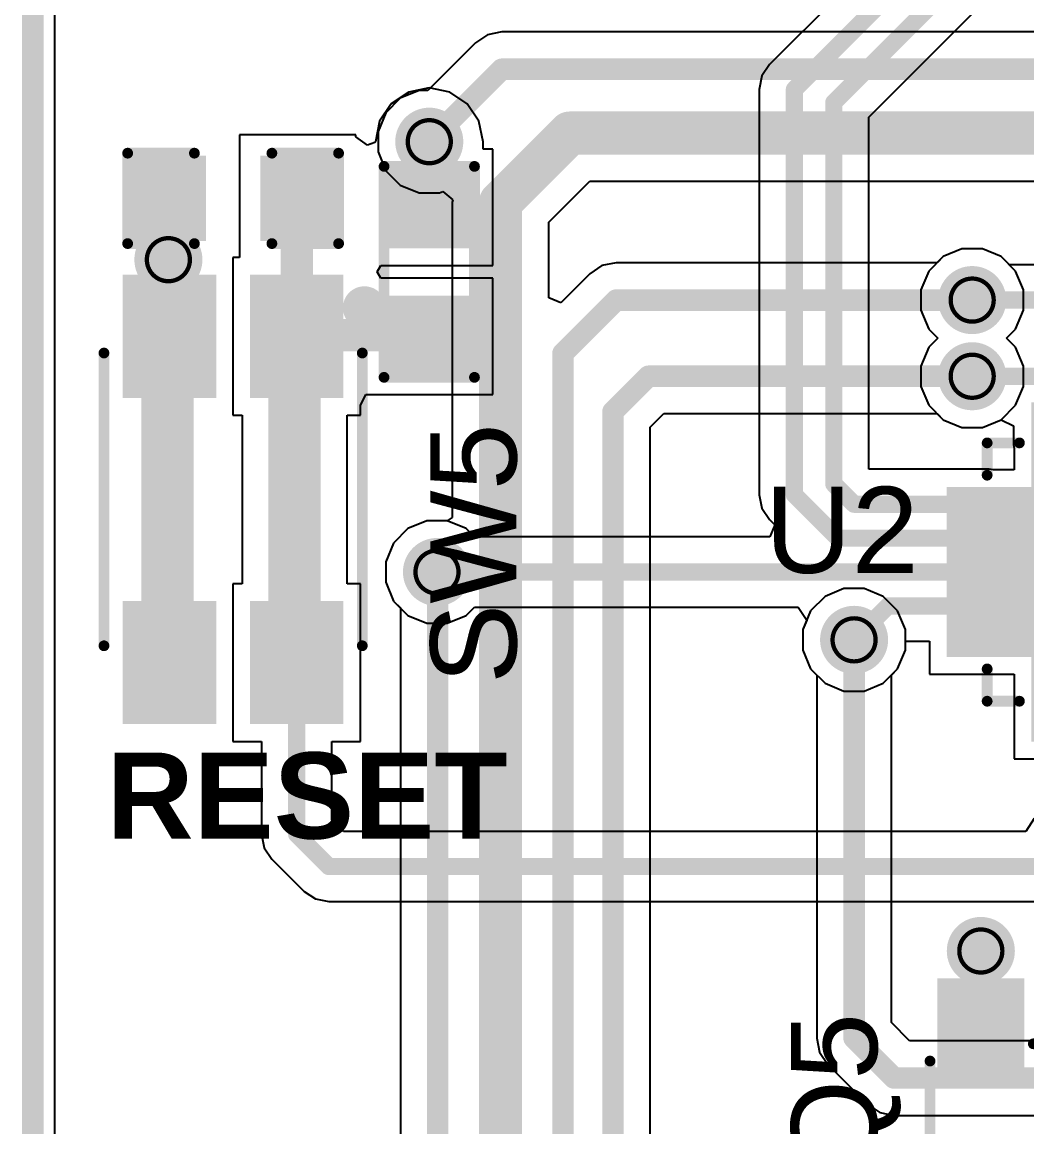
# Model space of a CAD drawing. Header units: inches. Extents: x -46 to 312, y 0 to 111.
# Drawn here: x -44.13 to -32.27, y 30.56 to 43.6 of the extents above; entities that cross this region are included whole.
import ezdxf

# ---------------------------------------------------------------- set-up
doc = ezdxf.new("R2010")
doc.units = ezdxf.units.IN
for name, color, linetype in [('Board Outline', 216, 'Continuous'), ('Bottom Layer', 5, 'Continuous'), ('Bottom Solder', 6, 'Continuous'), ('Drill Drawing', 1, 'Continuous'), ('Top Layer', 1, 'Continuous'), ('Top Overlay', 2, 'Continuous'), ('Top Paste', 8, 'Continuous'), ('Top Solder', 216, 'Continuous'), ('Via Holes', 16, 'Continuous')]:
    doc.layers.add(name, color=color, linetype=linetype)
doc.styles.add('Arial', font='', dxfattribs={"height": 0.2})
doc.styles.add('Arial_Bold', font='', dxfattribs={"height": 0.2})
doc.styles.get('Arial').set_extended_font_data('Arial')
doc.styles.get('Arial_Bold').set_extended_font_data('Arial', bold=True)

# ---------------------------------------------------------------- blocks, each defined once
blk = doc.blocks.new('SOT_23_34')
at = {"layer": 'Top Layer'}
for points in [[(-0.41000045, 1.46000089), (0.41000045, 1.46000089), (0.41000045, 0.54000019), (-0.41000045, 0.54000019)], [(-1.36000109, -0.54000019), (-0.54000019, -0.54000019), (-0.54000019, -1.46000089), (-1.36000109, -1.46000089)], [(0.54000019, -0.54000019), (1.36000109, -0.54000019), (1.36000109, -1.46000089), (0.54000019, -1.46000089)]]:
    blk.add_hatch(color=1, dxfattribs=at).paths.add_polyline_path(points)
at = {"layer": 'Top Paste'}
for points in [[(-0.41000045, 1.46000089), (0.41000045, 1.46000089), (0.41000045, 0.54000019), (-0.41000045, 0.54000019)], [(-1.36000109, -0.54000019), (-0.54000019, -0.54000019), (-0.54000019, -1.46000089), (-1.36000109, -1.46000089)], [(0.54000019, -0.54000019), (1.36000109, -0.54000019), (1.36000109, -1.46000089), (0.54000019, -1.46000089)]]:
    blk.add_hatch(color=8, dxfattribs=at).paths.add_polyline_path(points)
at = {"layer": 'Top Solder'}
for points in [[(-0.51160045, 1.56160089), (0.51160045, 1.56160089), (0.51160045, 0.43840019), (-0.51160045, 0.43840019)], [(-1.46160109, -0.43840019), (-0.43840019, -0.43840019), (-0.43840019, -1.56160089), (-1.46160109, -1.56160089)], [(0.43840019, -0.43840019), (1.46160109, -0.43840019), (1.46160109, -1.56160089), (0.43840019, -1.56160089)]]:
    blk.add_hatch(color=216, dxfattribs=at).paths.add_polyline_path(points)
at = {"layer": 'Top Overlay', "const_width": 0.127}
for points in [[(-1.5494, 0.8128), (-1.5494, -0.5841999999999999)], [(-0.5588, 0.8128), (-1.5494, 0.8128)], [(1.5494, 0.8128), (0.5588, 0.8128)], [(1.5494, 0.8128), (1.5494, -0.5841999999999999)], [(0.3302, -0.7874), (-0.3302, -0.7874)], [(-1.5494, -1.1684), (-1.6764, -1.0414)], [(-1.6764, -1.0414), (-1.6764, -1.2954)], [(-1.5494, -1.1684), (-1.6764, -1.2954)]]:
    blk.add_lwpolyline(points, dxfattribs=at)
at = {"layer": 'Top Overlay', "const_width": 0.0635}
for points in [[(-1.58115, 0.8128, 1), (-1.51765, 0.8128, 1)], [(-1.58115, 0.8128, 1), (-1.51765, 0.8128, 1)], [(-0.5905499999999999, 0.8128, 1), (-0.52705, 0.8128, 1)], [(0.52705, 0.8128, 1), (0.5905499999999999, 0.8128, 1)], [(1.51765, 0.8128, 1), (1.58115, 0.8128, 1)], [(1.51765, 0.8128, 1), (1.58115, 0.8128, 1)], [(-1.58115, -0.5841999999999999, 1), (-1.51765, -0.5841999999999999, 1)], [(1.51765, -0.5841999999999999, 1), (1.58115, -0.5841999999999999, 1)], [(-0.36195, -0.7874, 1), (-0.29845, -0.7874, 1)], [(0.29845, -0.7874, 1), (0.36195, -0.7874, 1)], [(-1.70815, -1.0414, 1), (-1.64465, -1.0414, 1)], [(-1.70815, -1.0414, 1), (-1.64465, -1.0414, 1)], [(-1.58115, -1.1684, 1), (-1.51765, -1.1684, 1)], [(-1.58115, -1.1684, 1), (-1.51765, -1.1684, 1)], [(-1.70815, -1.2954, 1), (-1.64465, -1.2954, 1)], [(-1.70815, -1.2954, 1), (-1.64465, -1.2954, 1)]]:
    blk.add_lwpolyline(points, format="xyb", close=True, dxfattribs=at)
blk = doc.blocks.new('RES_0603_74')
at = {"layer": 'Top Layer'}
for points in [[(-0.3809999999999999, 0.4445), (-0.3809999999999999, -0.4445), (-1.143, -0.4445), (-1.143, 0.4445)], [(1.143, 0.4445), (1.143, -0.4445), (0.3809999999999999, -0.4445), (0.3809999999999999, 0.4445)]]:
    blk.add_hatch(color=1, dxfattribs=at).paths.add_polyline_path(points)
at = {"layer": 'Top Paste'}
for points in [[(-0.3809999999999999, 0.4445), (-0.3809999999999999, -0.4445), (-1.143, -0.4445), (-1.143, 0.4445)], [(1.143, 0.4445), (1.143, -0.4445), (0.3809999999999999, -0.4445), (0.3809999999999999, 0.4445)]]:
    blk.add_hatch(color=8, dxfattribs=at).paths.add_polyline_path(points)
at = {"layer": 'Top Solder'}
for points in [[(-0.2794, 0.5460999999999999), (-0.2794, -0.5460999999999999), (-1.2446, -0.5460999999999999), (-1.2446, 0.5460999999999999)], [(1.2446, 0.5460999999999999), (1.2446, -0.5460999999999999), (0.2794, -0.5460999999999999), (0.2794, 0.5460999999999999)]]:
    blk.add_hatch(color=216, dxfattribs=at).paths.add_polyline_path(points)
at = {"layer": 'Top Overlay', "const_width": 0.127}
for points in [[(1.2446, 0.5334), (-1.2446, 0.5334)], [(-1.2446, -0.5334), (-1.2446, 0.5334)], [(1.2446, -0.5334), (1.2446, 0.5334)], [(1.2446, -0.5334), (-1.2446, -0.5334)]]:
    blk.add_lwpolyline(points, dxfattribs=at)
at = {"layer": 'Top Overlay', "const_width": 0.0635}
for points in [[(-1.27635, 0.5334, 1), (-1.21285, 0.5334, 1)], [(-1.27635, 0.5334, 1), (-1.21285, 0.5334, 1)], [(1.21285, 0.5334, 1), (1.27635, 0.5334, 1)], [(1.21285, 0.5334, 1), (1.27635, 0.5334, 1)], [(-1.27635, -0.5334, 1), (-1.21285, -0.5334, 1)], [(-1.27635, -0.5334, 1), (-1.21285, -0.5334, 1)], [(1.21285, -0.5334, 1), (1.27635, -0.5334, 1)], [(1.21285, -0.5334, 1), (1.27635, -0.5334, 1)]]:
    blk.add_lwpolyline(points, format="xyb", close=True, dxfattribs=at)
blk = doc.blocks.new('20_QFN_75')
at = {"layer": 'Top Layer'}
for points in [[(-0.8999982, 1.90000255), (-0.6999985999999999, 1.90000255), (-0.6999985999999999, 1.10000161), (-0.8999982, 1.10000161)], [(-0.499999, 1.90000255), (-0.2999994, 1.90000255), (-0.2999994, 1.10000161), (-0.499999, 1.10000161)], [(-0.0999998, 1.90000255), (0.0999998, 1.90000255), (0.0999998, 1.10000161), (-0.0999998, 1.10000161)], [(0.30000194, 1.90000255), (0.50000154, 1.90000255), (0.50000154, 1.10000161), (0.30000194, 1.10000161)], [(0.7000011399999999, 1.90000255), (0.90000074, 1.90000255), (0.90000074, 1.10000161), (0.7000011399999999, 1.10000161)], [(-1.90000001, 0.90000074), (-1.09999907, 0.90000074), (-1.09999907, 0.7000011399999999), (-1.90000001, 0.7000011399999999)], [(-0.8999994699999999, 0.8999994699999999), (0.8999994699999999, 0.8999994699999999), (0.8999994699999999, -0.8999994699999999), (-0.8999994699999999, -0.8999994699999999)], [(1.10000161, 0.90000074), (1.90000255, 0.90000074), (1.90000255, 0.7000011399999999), (1.10000161, 0.7000011399999999)], [(-1.90000001, 0.50000154), (-1.09999907, 0.50000154), (-1.09999907, 0.30000194), (-1.90000001, 0.30000194)], [(1.10000161, 0.50000154), (1.90000255, 0.50000154), (1.90000255, 0.30000194), (1.10000161, 0.30000194)], [(-1.90000001, 0.0999998), (-1.09999907, 0.0999998), (-1.09999907, -0.0999998), (-1.90000001, -0.0999998)], [(1.10000161, 0.10000234), (1.90000255, 0.10000234), (1.90000255, -0.09999726), (1.10000161, -0.09999726)], [(-1.90000001, -0.2999994), (-1.09999907, -0.2999994), (-1.09999907, -0.499999), (-1.90000001, -0.499999)], [(1.10000161, -0.2999994), (1.90000255, -0.2999994), (1.90000255, -0.499999), (1.10000161, -0.499999)], [(-1.90000001, -0.6999985999999999), (-1.09999907, -0.6999985999999999), (-1.09999907, -0.8999982), (-1.90000001, -0.8999982)], [(1.10000161, -0.6999985999999999), (1.90000255, -0.6999985999999999), (1.90000255, -0.8999982), (1.10000161, -0.8999982)], [(-0.8999982, -1.09999907), (-0.6999985999999999, -1.09999907), (-0.6999985999999999, -1.90000001), (-0.8999982, -1.90000001)], [(-0.499999, -1.09999907), (-0.2999994, -1.09999907), (-0.2999994, -1.90000001), (-0.499999, -1.90000001)], [(-0.09999726, -1.09999907), (0.10000234, -1.09999907), (0.10000234, -1.90000001), (-0.09999726, -1.90000001)], [(0.30000194, -1.09999907), (0.50000154, -1.09999907), (0.50000154, -1.90000001), (0.30000194, -1.90000001)], [(0.7000011399999999, -1.09999907), (0.90000074, -1.09999907), (0.90000074, -1.90000001), (0.7000011399999999, -1.90000001)]]:
    blk.add_hatch(color=1, dxfattribs=at).paths.add_polyline_path(points)
at = {"layer": 'Top Paste'}
for points in [[(-0.8999982, 1.90000255), (-0.6999985999999999, 1.90000255), (-0.6999985999999999, 1.10000161), (-0.8999982, 1.10000161)], [(-0.499999, 1.90000255), (-0.2999994, 1.90000255), (-0.2999994, 1.10000161), (-0.499999, 1.10000161)], [(-0.0999998, 1.90000255), (0.0999998, 1.90000255), (0.0999998, 1.10000161), (-0.0999998, 1.10000161)], [(0.30000194, 1.90000255), (0.50000154, 1.90000255), (0.50000154, 1.10000161), (0.30000194, 1.10000161)], [(0.7000011399999999, 1.90000255), (0.90000074, 1.90000255), (0.90000074, 1.10000161), (0.7000011399999999, 1.10000161)], [(-1.90000001, 0.90000074), (-1.09999907, 0.90000074), (-1.09999907, 0.7000011399999999), (-1.90000001, 0.7000011399999999)], [(-0.8999994699999999, 0.8999994699999999), (0.8999994699999999, 0.8999994699999999), (0.8999994699999999, -0.8999994699999999), (-0.8999994699999999, -0.8999994699999999)], [(1.10000161, 0.90000074), (1.90000255, 0.90000074), (1.90000255, 0.7000011399999999), (1.10000161, 0.7000011399999999)], [(-1.90000001, 0.50000154), (-1.09999907, 0.50000154), (-1.09999907, 0.30000194), (-1.90000001, 0.30000194)], [(1.10000161, 0.50000154), (1.90000255, 0.50000154), (1.90000255, 0.30000194), (1.10000161, 0.30000194)], [(-1.90000001, 0.0999998), (-1.09999907, 0.0999998), (-1.09999907, -0.0999998), (-1.90000001, -0.0999998)], [(1.10000161, 0.10000234), (1.90000255, 0.10000234), (1.90000255, -0.09999726), (1.10000161, -0.09999726)], [(-1.90000001, -0.2999994), (-1.09999907, -0.2999994), (-1.09999907, -0.499999), (-1.90000001, -0.499999)], [(1.10000161, -0.2999994), (1.90000255, -0.2999994), (1.90000255, -0.499999), (1.10000161, -0.499999)], [(-1.90000001, -0.6999985999999999), (-1.09999907, -0.6999985999999999), (-1.09999907, -0.8999982), (-1.90000001, -0.8999982)], [(1.10000161, -0.6999985999999999), (1.90000255, -0.6999985999999999), (1.90000255, -0.8999982), (1.10000161, -0.8999982)], [(-0.8999982, -1.09999907), (-0.6999985999999999, -1.09999907), (-0.6999985999999999, -1.90000001), (-0.8999982, -1.90000001)], [(-0.499999, -1.09999907), (-0.2999994, -1.09999907), (-0.2999994, -1.90000001), (-0.499999, -1.90000001)], [(-0.09999726, -1.09999907), (0.10000234, -1.09999907), (0.10000234, -1.90000001), (-0.09999726, -1.90000001)], [(0.30000194, -1.09999907), (0.50000154, -1.09999907), (0.50000154, -1.90000001), (0.30000194, -1.90000001)], [(0.7000011399999999, -1.09999907), (0.90000074, -1.09999907), (0.90000074, -1.90000001), (0.7000011399999999, -1.90000001)]]:
    blk.add_hatch(color=8, dxfattribs=at).paths.add_polyline_path(points)
at = {"layer": 'Top Solder'}
for points in [[(-1.0015982, 2.00160255), (-0.5983986, 2.00160255), (-0.5983986, 0.9984016099999999), (-1.0015982, 0.9984016099999999)], [(-0.601599, 2.00160255), (-0.1983994, 2.00160255), (-0.1983994, 0.9984016099999999), (-0.601599, 0.9984016099999999)], [(-0.2015998, 2.00160255), (0.2015998, 2.00160255), (0.2015998, 0.9984016099999999), (-0.2015998, 0.9984016099999999)], [(0.19840194, 2.00160255), (0.60160154, 2.00160255), (0.60160154, 0.9984016099999999), (0.19840194, 0.9984016099999999)], [(0.59840114, 2.00160255), (1.00160074, 2.00160255), (1.00160074, 0.9984016099999999), (0.59840114, 0.9984016099999999)], [(-2.00160001, 1.00160074), (-0.99839907, 1.00160074), (-0.99839907, 0.59840114), (-2.00160001, 0.59840114)], [(-1.00159947, 1.00159947), (1.00159947, 1.00159947), (1.00159947, -1.00159947), (-1.00159947, -1.00159947)], [(0.9984016099999999, 1.00160074), (2.00160255, 1.00160074), (2.00160255, 0.59840114), (0.9984016099999999, 0.59840114)], [(-2.00160001, 0.60160154), (-0.99839907, 0.60160154), (-0.99839907, 0.19840194), (-2.00160001, 0.19840194)], [(0.9984016099999999, 0.60160154), (2.00160255, 0.60160154), (2.00160255, 0.19840194), (0.9984016099999999, 0.19840194)], [(-2.00160001, 0.2015998), (-0.99839907, 0.2015998), (-0.99839907, -0.2015998), (-2.00160001, -0.2015998)], [(0.9984016099999999, 0.20160234), (2.00160255, 0.20160234), (2.00160255, -0.20159726), (0.9984016099999999, -0.20159726)], [(-2.00160001, -0.1983994), (-0.99839907, -0.1983994), (-0.99839907, -0.601599), (-2.00160001, -0.601599)], [(0.9984016099999999, -0.1983994), (2.00160255, -0.1983994), (2.00160255, -0.601599), (0.9984016099999999, -0.601599)], [(-2.00160001, -0.5983986), (-0.99839907, -0.5983986), (-0.99839907, -1.0015982), (-2.00160001, -1.0015982)], [(0.9984016099999999, -0.5983986), (2.00160255, -0.5983986), (2.00160255, -1.0015982), (0.9984016099999999, -1.0015982)], [(-1.0015982, -0.99839907), (-0.5983986, -0.99839907), (-0.5983986, -2.00160001), (-1.0015982, -2.00160001)], [(-0.601599, -0.99839907), (-0.1983994, -0.99839907), (-0.1983994, -2.00160001), (-0.601599, -2.00160001)], [(-0.20159726, -0.99839907), (0.20160234, -0.99839907), (0.20160234, -2.00160001), (-0.20159726, -2.00160001)], [(0.19840194, -0.99839907), (0.60160154, -0.99839907), (0.60160154, -2.00160001), (0.19840194, -2.00160001)], [(0.59840114, -0.99839907), (1.00160074, -0.99839907), (1.00160074, -2.00160001), (0.59840114, -2.00160001)]]:
    blk.add_hatch(color=216, dxfattribs=at).paths.add_polyline_path(points)
at = {"layer": 'Top Overlay', "const_width": 0.127}
for points in [[(-1.524, 1.524), (-1.524, 1.143)], [(-1.143, 1.524), (-1.524, 1.524)], [(1.524, 1.524), (1.143, 1.524)], [(1.524, 1.524), (1.524, 1.143)], [(-1.524, -1.143), (-1.524, -1.524)], [(1.524, -1.143), (1.524, -1.524)], [(-1.143, -1.524), (-1.524, -1.524)], [(1.524, -1.524), (1.143, -1.524)]]:
    blk.add_lwpolyline(points, dxfattribs=at)
at = {"layer": 'Top Overlay'}
for points, const_width in [([(-1.55575, 1.524, 1), (-1.49225, 1.524, 1)], 0.0635), ([(-1.55575, 1.524, 1), (-1.49225, 1.524, 1)], 0.0635), ([(-1.17475, 1.524, 1), (-1.11125, 1.524, 1)], 0.0635), ([(1.11125, 1.524, 1), (1.17475, 1.524, 1)], 0.0635), ([(1.49225, 1.524, 1), (1.55575, 1.524, 1)], 0.0635), ([(1.49225, 1.524, 1), (1.55575, 1.524, 1)], 0.0635), ([(-1.7272, 1.0922, 1), (-1.8288, 1.0922, 1)], 0.127), ([(-1.55575, 1.143, 1), (-1.49225, 1.143, 1)], 0.0635), ([(1.49225, 1.143, 1), (1.55575, 1.143, 1)], 0.0635), ([(-1.86055, 1.0922, 1), (-1.79705, 1.0922, 1)], 0.0635), ([(-1.75895, 1.0922, 1), (-1.69545, 1.0922, 1)], 0.0635), ([(-1.55575, -1.143, 1), (-1.49225, -1.143, 1)], 0.0635), ([(1.49225, -1.143, 1), (1.55575, -1.143, 1)], 0.0635), ([(-1.55575, -1.524, 1), (-1.49225, -1.524, 1)], 0.0635), ([(-1.55575, -1.524, 1), (-1.49225, -1.524, 1)], 0.0635), ([(-1.17475, -1.524, 1), (-1.11125, -1.524, 1)], 0.0635), ([(1.11125, -1.524, 1), (1.17475, -1.524, 1)], 0.0635), ([(1.49225, -1.524, 1), (1.55575, -1.524, 1)], 0.0635), ([(1.49225, -1.524, 1), (1.55575, -1.524, 1)], 0.0635)]:
    blk.add_lwpolyline(points, format="xyb", close=True, dxfattribs=dict(at, const_width=const_width))
blk = doc.blocks.new('TS_1185EC_C_D_B_77')
at = {"layer": 'Top Layer'}
for points in [[(-2.54999998, 1.20000141), (-1.29999994, 1.20000141), (-1.29999994, 0.30000067), (-2.54999998, 0.30000067)], [(1.29999994, 1.20000141), (2.54999998, 1.20000141), (2.54999998, 0.30000067), (1.29999994, 0.30000067)], [(-2.54999998, -0.29999813), (-1.29999994, -0.29999813), (-1.29999994, -1.19999887), (-2.54999998, -1.19999887)], [(1.29999994, -0.29999813), (2.54999998, -0.29999813), (2.54999998, -1.19999887), (1.29999994, -1.19999887)]]:
    blk.add_hatch(color=1, dxfattribs=at).paths.add_polyline_path(points)
at = {"layer": 'Top Paste'}
for points in [[(-2.54999998, 1.20000141), (-1.29999994, 1.20000141), (-1.29999994, 0.30000067), (-2.54999998, 0.30000067)], [(1.29999994, 1.20000141), (2.54999998, 1.20000141), (2.54999998, 0.30000067), (1.29999994, 0.30000067)], [(-2.54999998, -0.29999813), (-1.29999994, -0.29999813), (-1.29999994, -1.19999887), (-2.54999998, -1.19999887)], [(1.29999994, -0.29999813), (2.54999998, -0.29999813), (2.54999998, -1.19999887), (1.29999994, -1.19999887)]]:
    blk.add_hatch(color=8, dxfattribs=at).paths.add_polyline_path(points)
at = {"layer": 'Top Solder'}
for points in [[(-2.65159998, 1.30160141), (-1.19839994, 1.30160141), (-1.19839994, 0.19840067), (-2.65159998, 0.19840067)], [(1.19839994, 1.30160141), (2.65159998, 1.30160141), (2.65159998, 0.19840067), (1.19839994, 0.19840067)], [(-2.65159998, -0.19839813), (-1.19839994, -0.19839813), (-1.19839994, -1.30159887), (-2.65159998, -1.30159887)], [(1.19839994, -0.19839813), (2.65159998, -0.19839813), (2.65159998, -1.30159887), (1.19839994, -1.30159887)]]:
    blk.add_hatch(color=216, dxfattribs=at).paths.add_polyline_path(points)
at = {"layer": 'Top Overlay'}
for points, const_width in [([(-2.1336, 1.5494, 1), (-2.3876, 1.5494, 1)], 0.254), ([(-2.4511, 1.5494, 1), (-2.3241, 1.5494, 1)], 0.127), ([(-2.1971, 1.5494, 1), (-2.0701, 1.5494, 1)], 0.127), ([(-1.75895, 1.524, 1), (-1.69545, 1.524, 1)], 0.0635), ([(1.69545, 1.524, 1), (1.75895, 1.524, 1)], 0.0635), ([(-1.75895, -1.52399746, 1), (-1.69545, -1.52399746, 1)], 0.0635), ([(1.69545, -1.52399746, 1), (1.75895, -1.52399746, 1)], 0.0635)]:
    blk.add_lwpolyline(points, format="xyb", close=True, dxfattribs=dict(at, const_width=const_width))
at = {"layer": 'Top Overlay', "const_width": 0.127}
for points in [[(1.7272, 1.524), (-1.7272, 1.524)], [(1.7272, -1.52399746), (-1.7272, -1.52399746)]]:
    blk.add_lwpolyline(points, dxfattribs=at)
blk = doc.blocks.new('C__0603_88')
at = {"layer": 'Top Layer'}
for points in [[(-0.3809999999999999, 0.4445), (-0.3809999999999999, -0.4445), (-1.143, -0.4445), (-1.143, 0.4445)], [(1.143, 0.4445), (1.143, -0.4445), (0.3809999999999999, -0.4445), (0.3809999999999999, 0.4445)]]:
    blk.add_hatch(color=1, dxfattribs=at).paths.add_polyline_path(points)
at = {"layer": 'Top Paste'}
for points in [[(-0.3809999999999999, 0.4445), (-0.3809999999999999, -0.4445), (-1.143, -0.4445), (-1.143, 0.4445)], [(1.143, 0.4445), (1.143, -0.4445), (0.3809999999999999, -0.4445), (0.3809999999999999, 0.4445)]]:
    blk.add_hatch(color=8, dxfattribs=at).paths.add_polyline_path(points)
at = {"layer": 'Top Solder'}
for points in [[(-0.3210001199999999, 0.50449988), (-0.3210001199999999, -0.50449988), (-1.20299988, -0.50449988), (-1.20299988, 0.50449988)], [(1.20299988, 0.50449988), (1.20299988, -0.50449988), (0.3210001199999999, -0.50449988), (0.3210001199999999, 0.50449988)]]:
    blk.add_hatch(color=216, dxfattribs=at).paths.add_polyline_path(points)
at = {"layer": 'Top Overlay', "const_width": 0.127}
for points in [[(-1.2446, 0.5334), (-1.2446, -0.5334)], [(-0.4571999999999999, 0.5334), (-1.2446, 0.5334)], [(1.2446, 0.5334), (0.4571999999999999, 0.5334)], [(1.2446, 0.5334), (1.2446, -0.5334)], [(-0.4571999999999999, -0.5334), (-1.2446, -0.5334)], [(1.2446, -0.5334), (0.4571999999999999, -0.5334)]]:
    blk.add_lwpolyline(points, dxfattribs=at)
at = {"layer": 'Top Overlay', "const_width": 0.0635}
for points in [[(-1.27635, 0.5334, 1), (-1.21285, 0.5334, 1)], [(-1.27635, 0.5334, 1), (-1.21285, 0.5334, 1)], [(-0.4889499999999999, 0.5334, 1), (-0.42545, 0.5334, 1)], [(0.42545, 0.5334, 1), (0.4889499999999999, 0.5334, 1)], [(1.21285, 0.5334, 1), (1.27635, 0.5334, 1)], [(1.21285, 0.5334, 1), (1.27635, 0.5334, 1)], [(-1.27635, -0.5334, 1), (-1.21285, -0.5334, 1)], [(-1.27635, -0.5334, 1), (-1.21285, -0.5334, 1)], [(-0.4889499999999999, -0.5334, 1), (-0.42545, -0.5334, 1)], [(0.42545, -0.5334, 1), (0.4889499999999999, -0.5334, 1)], [(1.21285, -0.5334, 1), (1.27635, -0.5334, 1)], [(1.21285, -0.5334, 1), (1.27635, -0.5334, 1)]]:
    blk.add_lwpolyline(points, format="xyb", close=True, dxfattribs=at)

msp = doc.modelspace()

# ---------------------------------------------------------------- hatches: boundary and pattern name
at = {"layer": 'Bottom Layer'}
h = msp.add_hatch(color=5, dxfattribs=at)
edge = h.paths.add_edge_path()
edge.add_arc((-39.32243596, 42.18834589999999), 0.2999994, 0, 360)
h = msp.add_hatch(color=5, dxfattribs=at)
edge = h.paths.add_edge_path()
edge.add_arc((-42.4007026, 40.79610331999999), 0.2999994, 0, 360)
h = msp.add_hatch(color=5, dxfattribs=at)
edge = h.paths.add_edge_path()
edge.add_arc((-32.9160251, 40.31936564), 0.2999994, 0, 360)
h = msp.add_hatch(color=5, dxfattribs=at)
edge = h.paths.add_edge_path()
edge.add_arc((-32.9160251, 39.4208), 0.2999994, 0, 360)
h = msp.add_hatch(color=5, dxfattribs=at)
edge = h.paths.add_edge_path()
edge.add_arc((-39.23136172, 37.11053284), 0.2999994, 0, 360)
h = msp.add_hatch(color=5, dxfattribs=at)
edge = h.paths.add_edge_path()
edge.add_arc((-34.30970024, 36.31045824), 0.2999994, 0, 360)
h = msp.add_hatch(color=5, dxfattribs=at)
edge = h.paths.add_edge_path()
edge.add_arc((-32.81404155999999, 32.639), 0.2999994, 0, 360)
at = {"layer": 'Bottom Solder'}
h = msp.add_hatch(color=6, dxfattribs=at)
edge = h.paths.add_edge_path()
edge.add_arc((-39.32243596, 42.18834589999999), 0.4015993999999999, 0, 360)
h = msp.add_hatch(color=6, dxfattribs=at)
edge = h.paths.add_edge_path()
edge.add_arc((-42.4007026, 40.79610331999999), 0.4015993999999999, 0, 360)
h = msp.add_hatch(color=6, dxfattribs=at)
edge = h.paths.add_edge_path()
edge.add_arc((-32.9160251, 40.31936564), 0.4015993999999999, 0, 360)
h = msp.add_hatch(color=6, dxfattribs=at)
edge = h.paths.add_edge_path()
edge.add_arc((-32.9160251, 39.4208), 0.4015993999999999, 0, 360)
h = msp.add_hatch(color=6, dxfattribs=at)
edge = h.paths.add_edge_path()
edge.add_arc((-39.23136172, 37.11053284), 0.4015993999999999, 0, 360)
h = msp.add_hatch(color=6, dxfattribs=at)
edge = h.paths.add_edge_path()
edge.add_arc((-34.30970024, 36.31045824), 0.4015993999999999, 0, 360)
h = msp.add_hatch(color=6, dxfattribs=at)
edge = h.paths.add_edge_path()
edge.add_arc((-32.81404155999999, 32.639), 0.4015993999999999, 0, 360)
at = {"layer": 'Top Layer'}
h = msp.add_hatch(color=1, dxfattribs=at)
edge = h.paths.add_edge_path()
edge.add_arc((-39.32243596, 42.18834589999999), 0.2999994, 0, 360)
h = msp.add_hatch(color=1, dxfattribs=at)
edge = h.paths.add_edge_path()
edge.add_arc((-42.4007026, 40.79610331999999), 0.2999994, 0, 360)
h = msp.add_hatch(color=1, dxfattribs=at)
edge = h.paths.add_edge_path()
edge.add_arc((-32.9160251, 40.31936564), 0.2999994, 0, 360)
for points in [[(-42.72098389999999, 36.0426), (-42.10329654, 36.0426), (-42.10329654, 39.90459887999999), (-42.72098389999999, 39.90459887999999)], [(-41.22098436, 36.0426), (-40.603297, 36.0426), (-40.603297, 39.90459887999999), (-41.22098436, 39.90459887999999)]]:
    msp.add_hatch(color=1, dxfattribs=at).paths.add_polyline_path(points)
h = msp.add_hatch(color=1, dxfattribs=at)
edge = h.paths.add_edge_path()
edge.add_arc((-32.9160251, 39.4208), 0.2999994, 0, 360)
h = msp.add_hatch(color=1, dxfattribs=at)
edge = h.paths.add_edge_path()
edge.add_arc((-39.23136172, 37.11053284), 0.2999994, 0, 360)
h = msp.add_hatch(color=1, dxfattribs=at)
edge = h.paths.add_edge_path()
edge.add_arc((-34.30970024, 36.31045824), 0.2999994, 0, 360)
h = msp.add_hatch(color=1, dxfattribs=at)
edge = h.paths.add_edge_path()
edge.add_arc((-32.81404155999999, 32.639), 0.2999994, 0, 360)
at = {"layer": 'Top Solder'}
h = msp.add_hatch(color=216, dxfattribs=at)
edge = h.paths.add_edge_path()
edge.add_arc((-39.32243596, 42.18834589999999), 0.4015993999999999, 0, 360)
h = msp.add_hatch(color=216, dxfattribs=at)
edge = h.paths.add_edge_path()
edge.add_arc((-42.4007026, 40.79610331999999), 0.4015993999999999, 0, 360)
h = msp.add_hatch(color=216, dxfattribs=at)
edge = h.paths.add_edge_path()
edge.add_arc((-32.9160251, 40.31936564), 0.4015993999999999, 0, 360)
h = msp.add_hatch(color=216, dxfattribs=at)
edge = h.paths.add_edge_path()
edge.add_arc((-32.9160251, 39.4208), 0.4015993999999999, 0, 360)
h = msp.add_hatch(color=216, dxfattribs=at)
edge = h.paths.add_edge_path()
edge.add_arc((-39.23136172, 37.11053284), 0.4015993999999999, 0, 360)
h = msp.add_hatch(color=216, dxfattribs=at)
edge = h.paths.add_edge_path()
edge.add_arc((-34.30970024, 36.31045824), 0.4015993999999999, 0, 360)
h = msp.add_hatch(color=216, dxfattribs=at)
edge = h.paths.add_edge_path()
edge.add_arc((-32.81404155999999, 32.639), 0.4015993999999999, 0, 360)
at = {"layer": 'Via Holes'}
h = msp.add_hatch(color=7, dxfattribs=at)
edge = h.paths.add_edge_path()
edge.add_arc((-39.32243596, 42.18834589999999), 0.1499997, 0, 360)
h = msp.add_hatch(color=7, dxfattribs=at)
edge = h.paths.add_edge_path()
edge.add_arc((-42.4007026, 40.79610331999999), 0.1499997, 0, 360)
h = msp.add_hatch(color=7, dxfattribs=at)
edge = h.paths.add_edge_path()
edge.add_arc((-32.9160251, 40.31936564), 0.1499997, 0, 360)
h = msp.add_hatch(color=7, dxfattribs=at)
edge = h.paths.add_edge_path()
edge.add_arc((-32.9160251, 39.4208), 0.1499997, 0, 360)
h = msp.add_hatch(color=7, dxfattribs=at)
edge = h.paths.add_edge_path()
edge.add_arc((-39.23136172, 37.11053284), 0.1499997, 0, 360)
h = msp.add_hatch(color=7, dxfattribs=at)
edge = h.paths.add_edge_path()
edge.add_arc((-34.30970024, 36.31045824), 0.1499997, 0, 360)
h = msp.add_hatch(color=7, dxfattribs=at)
edge = h.paths.add_edge_path()
edge.add_arc((-32.81404155999999, 32.639), 0.1499997, 0, 360)

# ---------------------------------------------------------------- linework, layer by layer
at = {"layer": 'Board Outline', "const_width": 0.254}
msp.add_lwpolyline([(-44.0000009, 43.97461105999999), (-43.99999836, 3.00003718)], dxfattribs=at)
at = {"layer": 'Bottom Layer'}
for p, q in [((-43.7410225, 3.00001432), (-43.74103774, 43.7156479)), ((-38.63578759999999, 43.45022044), (-38.77861688, 43.35478502)), ((-38.46730686, 43.4837332), (-38.63578759999999, 43.45022044)), ((-28.2910534, 43.4837332), (-38.46730686, 43.4837332)), ((-38.77861688, 43.35478502), (-39.3402566, 42.7931453)), ((-39.44273798, 42.7931453), (-39.66502861999999, 42.7010703)), ((-39.3402566, 42.7931453), (-39.44273798, 42.7931453)), ((-39.66502861999999, 42.7010703), (-39.83516036, 42.53093856)), ((-39.83516036, 42.53093856), (-39.92723536, 42.30864792)), ((-39.92723536, 42.30864792), (-39.92723536, 42.06804388)), ((-39.92723536, 42.06804388), (-39.83516036, 41.84575323999999)), ((-39.83516036, 41.84575323999999), (-39.66502861999999, 41.6756215)), ((-37.91195872, 41.23774836), (-37.42845448, 41.7212526)), ((-37.42845448, 41.7212526), (-31.73959108, 41.7212526)), ((-39.66502861999999, 41.6756215), (-39.44273798, 41.5835465)), ((-39.20213394, 41.5835465), (-39.16346498, 41.59956374)), ((-39.16346498, 41.59956374), (-39.04565724, 41.50288118)), ((-39.44273798, 41.5835465), (-39.20213394, 41.5835465)), ((-39.04565724, 41.50288118), (-39.05145352, 41.47374483999999)), ((-39.05145352, 41.47374483999999), (-39.05145352, 37.75516198)), ((-37.91195872, 40.3452584), (-37.91195872, 41.23774836)), ((-33.25861776, 40.83209004), (-33.33108395999999, 40.75962384)), ((-33.03632712, 40.92416504), (-33.25861776, 40.83209004)), ((-32.79572308, 40.92416504), (-33.03632712, 40.92416504)), ((-32.57343244, 40.83209004), (-32.79572308, 40.92416504)), ((-32.4033007, 40.66195829999999), (-32.57343244, 40.83209004)), ((-37.28459142, 40.72611108), (-37.4274207, 40.63067566)), ((-37.11611068, 40.75962384), (-37.28459142, 40.72611108)), ((-33.33108395999999, 40.75962384), (-37.11611068, 40.75962384)), ((-37.4274207, 40.63067566), (-37.7711589, 40.28693746)), ((-32.3112257, 40.43966766), (-32.4033007, 40.66195829999999)), ((-32.3112257, 40.19906362), (-32.3112257, 40.43966766)), ((-37.7711589, 40.28693746), (-37.91195872, 40.3452584)), ((-32.4033007, 39.97677297999999), (-32.3112257, 40.19906362)), ((-32.50999086, 39.87008281999999), (-32.4033007, 39.97677297999999)), ((-32.4033007, 39.76339265999999), (-32.50999086, 39.87008281999999)), ((-32.3112257, 39.54110202), (-32.4033007, 39.76339265999999)), ((-32.3112257, 39.30049798), (-32.3112257, 39.54110202)), ((-32.4033007, 39.07820734), (-32.3112257, 39.30049798)), ((-36.714176, 38.82012047999999), (-36.55375468, 38.9805418)), ((-36.55375468, 38.9805418), (-33.33108395999999, 38.9805418)), ((-33.33108395999999, 38.9805418), (-33.25861776, 38.9080756)), ((-32.57343244, 38.9080756), (-32.4033007, 39.07820734)), ((-33.25861776, 38.9080756), (-33.03632712, 38.8160006)), ((-32.79572308, 38.8160006), (-32.57343244, 38.9080756)), ((-36.714176, 23.28004234), (-36.714176, 38.82012047999999)), ((-33.03632712, 38.8160006), (-32.79572308, 38.8160006)), ((-39.35166374, 37.71533224), (-39.57395438, 37.62325723999999)), ((-39.11106224, 37.71533224), (-39.35166374, 37.71533224)), ((-39.05145352, 37.75516198), (-39.11106224, 37.71533224)), ((-39.57395438, 37.62325723999999), (-39.74408612, 37.4531255)), ((-39.74408612, 37.4531255), (-39.83616112, 37.23083485999999)), ((-39.83616112, 37.23083485999999), (-39.83616112, 36.99023081999999)), ((-39.83616112, 36.99023081999999), (-39.74408612, 36.76794018)), ((-34.43000225999999, 36.91525764), (-34.6522929, 36.82318264)), ((-34.18939821999999, 36.91525764), (-34.43000225999999, 36.91525764)), ((-33.96710758, 36.82318264), (-34.18939821999999, 36.91525764)), ((-39.74408612, 36.76794018), (-39.66366464, 36.6875187)), ((-34.6522929, 36.82318264), (-34.82242464, 36.6530509)), ((-33.79697583999999, 36.6530509), (-33.96710758, 36.82318264)), ((-39.66366464, 36.6875187), (-39.66366464, 24.60835566)), ((-34.82242464, 36.6530509), (-34.91449964, 36.43076026)), ((-33.70490083999999, 36.43076026), (-33.79697583999999, 36.6530509)), ((-34.91449964, 36.43076026), (-34.91449964, 36.19015622)), ((-33.70490083999999, 36.19015622), (-33.70490083999999, 36.43076026)), ((-34.91449964, 36.19015622), (-34.82242464, 35.96786558)), ((-33.79697583999999, 35.96786558), (-33.70490083999999, 36.19015622)), ((-34.82242464, 35.96786558), (-34.74995844, 35.89539938)), ((-34.74995844, 35.89539938), (-34.74995844, 31.61223039999999)), ((-33.86944204, 35.89539938), (-33.79697583999999, 35.96786558)), ((-33.86944204, 31.79459224), (-33.86944204, 35.89539938)), ((-33.6550254, 31.5801756), (-33.86944204, 31.79459224)), ((-34.74995844, 31.61223039999999), (-34.71644568, 31.44374966)), ((-32.05431231999999, 31.5801756), (-33.6550254, 31.5801756)), ((-34.71644568, 31.44374966), (-34.62101026, 31.30092038)), ((-34.62101026, 31.30092038), (-34.14869726, 30.82860738)), ((-34.14869726, 30.82860738), (-34.00586798, 30.73317196)), ((-34.00586798, 30.73317196), (-33.83738724, 30.6996592)), ((-33.83738724, 30.6996592), (-23.79711014, 30.6996592))]:
    msp.add_line(p, q, dxfattribs=at)
for points, const_width in [([(-39.32243596, 42.18834589999999), (-38.46730686, 43.043475)], 0.254), ([(-38.46730686, 43.043475), (-28.10869156, 43.043475)], 0.254), ([(-38.48170612, 41.47374483999999), (-37.66445096, 42.291)], 0.508), ([(-37.66445096, 42.291), (-24.37209248, 42.291)], 0.508), ([(-38.48170612, 22.55246442), (-38.48170612, 41.47374483999999)], 0.508), ([(-37.7444, 39.69107632), (-37.11611068, 40.31936564)], 0.254), ([(-37.11611068, 40.31936564), (-32.9160251, 40.31936564)], 0.254), ([(-37.7444, 22.88910078), (-37.7444, 39.69107632)], 0.254), ([(-37.1544342, 39.00248232), (-36.73611652, 39.4208)], 0.254), ([(-36.73611652, 39.4208), (-32.9160251, 39.4208)], 0.254), ([(-37.1544342, 23.0976805), (-37.1544342, 39.00248232)], 0.254), ([(-39.23136172, 37.11053284), (-39.22340644, 37.10257756)], 0.254), ([(-39.22340644, 22.31940418), (-39.22340644, 37.10257756)], 0.254), ([(-34.30970024, 31.61223039999999), (-34.30970024, 36.31045824)], 0.254), ([(-34.30970024, 31.61223039999999), (-33.83738724, 31.1399174)], 0.254), ([(-33.83738724, 31.1399174), (-23.6147483, 31.1399174)], 0.254)]:
    msp.add_lwpolyline(points, dxfattribs=dict(at, const_width=const_width))
for points, const_width in [([(-38.53080686, 43.043475, 1), (-38.40380686, 43.043475, 1)], 0.127), ([(-38.53080686, 43.043475, 1), (-38.40380686, 43.043475, 1)], 0.127), ([(-37.79145096, 42.291, 1), (-37.53745095999999, 42.291, 1)], 0.254), ([(-37.79145096, 42.291, 1), (-37.53745095999999, 42.291, 1)], 0.254), ([(-39.38593596, 42.18834589999999, 1), (-39.25893596, 42.18834589999999, 1)], 0.127), ([(-38.60870612, 41.47374483999999, 1), (-38.35470612, 41.47374483999999, 1)], 0.254), ([(-38.60870612, 41.47374483999999, 1), (-38.35470612, 41.47374483999999, 1)], 0.254), ([(-37.17961068, 40.31936564, 1), (-37.05261068, 40.31936564, 1)], 0.127), ([(-37.17961068, 40.31936564, 1), (-37.05261068, 40.31936564, 1)], 0.127), ([(-32.9795251, 40.31936564, 1), (-32.85252509999999, 40.31936564, 1)], 0.127), ([(-37.8079, 39.69107632, 1), (-37.6809, 39.69107632, 1)], 0.127), ([(-37.8079, 39.69107632, 1), (-37.6809, 39.69107632, 1)], 0.127), ([(-36.79961652, 39.4208, 1), (-36.67261652, 39.4208, 1)], 0.127), ([(-36.79961652, 39.4208, 1), (-36.67261652, 39.4208, 1)], 0.127), ([(-32.9795251, 39.4208, 1), (-32.85252509999999, 39.4208, 1)], 0.127), ([(-37.2179342, 39.00248232, 1), (-37.0909342, 39.00248232, 1)], 0.127), ([(-37.2179342, 39.00248232, 1), (-37.0909342, 39.00248232, 1)], 0.127), ([(-39.29486171999999, 37.11053284, 1), (-39.16786172, 37.11053284, 1)], 0.127), ([(-39.28690644, 37.10257756, 1), (-39.15990643999999, 37.10257756, 1)], 0.127), ([(-39.28690644, 37.10257756, 1), (-39.15990643999999, 37.10257756, 1)], 0.127), ([(-34.37320024, 36.31045824, 1), (-34.24620024, 36.31045824, 1)], 0.127), ([(-34.37320024, 31.61223039999999, 1), (-34.24620024, 31.61223039999999, 1)], 0.127), ([(-34.37320024, 31.61223039999999, 1), (-34.24620024, 31.61223039999999, 1)], 0.127), ([(-33.90088724, 31.1399174, 1), (-33.77388724, 31.1399174, 1)], 0.127), ([(-33.90088724, 31.1399174, 1), (-33.77388724, 31.1399174, 1)], 0.127)]:
    msp.add_lwpolyline(points, format="xyb", close=True, dxfattribs=dict(at, const_width=const_width))
at = {"layer": 'Drill Drawing'}
for points, const_width in [([(-39.06843596, 42.18834589999999, 1), (-39.57643596, 42.18834589999999, 1)], 0.0508), ([(-39.58913596, 42.18834589999999, 1), (-39.56373596, 42.18834589999999, 1)], 0.0254), ([(-39.08113596, 42.18834589999999, 1), (-39.05573596, 42.18834589999999, 1)], 0.0254), ([(-42.1467026, 40.79610331999999, 1), (-42.6547026, 40.79610331999999, 1)], 0.0508), ([(-42.6674026, 40.79610331999999, 1), (-42.6420026, 40.79610331999999, 1)], 0.0254), ([(-42.15940259999999, 40.79610331999999, 1), (-42.1340026, 40.79610331999999, 1)], 0.0254), ([(-32.6620251, 40.31936564, 1), (-33.1700251, 40.31936564, 1)], 0.0508), ([(-33.1827251, 40.31936564, 1), (-33.15732509999999, 40.31936564, 1)], 0.0254), ([(-32.6747251, 40.31936564, 1), (-32.6493251, 40.31936564, 1)], 0.0254), ([(-32.6620251, 39.4208, 1), (-33.1700251, 39.4208, 1)], 0.0508), ([(-33.1827251, 39.4208, 1), (-33.15732509999999, 39.4208, 1)], 0.0254), ([(-32.6747251, 39.4208, 1), (-32.6493251, 39.4208, 1)], 0.0254), ([(-38.97736172, 37.11053284, 1), (-39.48536172, 37.11053284, 1)], 0.0508), ([(-39.49806172, 37.11053284, 1), (-39.47266172, 37.11053284, 1)], 0.0254), ([(-38.99006171999999, 37.11053284, 1), (-38.96466172, 37.11053284, 1)], 0.0254), ([(-34.05570024, 36.31045824, 1), (-34.56370024, 36.31045824, 1)], 0.0508), ([(-34.57640024, 36.31045824, 1), (-34.55100024, 36.31045824, 1)], 0.0254), ([(-34.06840024, 36.31045824, 1), (-34.04300024, 36.31045824, 1)], 0.0254), ([(-32.56004155999999, 32.639, 1), (-33.06804156, 32.639, 1)], 0.0508), ([(-33.08074156, 32.639, 1), (-33.05534156, 32.639, 1)], 0.0254), ([(-32.57274156, 32.639, 1), (-32.54734156, 32.639, 1)], 0.0254)]:
    msp.add_lwpolyline(points, format="xyb", close=True, dxfattribs=dict(at, const_width=const_width))
at = {"layer": 'Top Layer'}
for p, q in [((-34.1343742, 42.47962801999999), (-30.74287222, 45.87112999999999)), ((-33.11356344, 45.29143595999999), (-35.30690424, 43.09809515999999)), ((-43.7410225, 3.00001432), (-43.74103774, 43.7156479)), ((-35.30690424, 43.09809515999999), (-35.39672625999999, 42.96366566)), ((-35.39672625999999, 42.96366566), (-35.42826798, 42.805096)), ((-39.56524472, 42.7745398), (-39.77108886, 42.6369988)), ((-39.32243596, 42.8228379), (-39.56524472, 42.7745398)), ((-39.0796272, 42.7745398), (-39.32243596, 42.8228379)), ((-38.87378306, 42.6369988), (-39.0796272, 42.7745398)), ((-35.42826798, 42.805096), (-35.42826798, 38.02168418)), ((-39.77108886, 42.6369988), (-39.90862986, 42.43115466)), ((-38.73624206, 42.43115466), (-38.87378306, 42.6369988)), ((-39.90862986, 42.43115466), (-39.95692796, 42.18834844)), ((-38.68794396, 42.18834589999999), (-38.73624206, 42.43115466)), ((-34.1343742, 38.32482048), (-34.1343742, 42.47962801999999)), ((-40.18900268, 42.26894772), (-41.56060268, 42.26894772)), ((-41.56060268, 42.26894772), (-41.56060268, 40.82239994)), ((-40.18900268, 42.24535874), (-40.18900268, 42.26894772)), ((-40.05190364, 42.14817072), (-40.18900268, 42.24535874)), ((-39.96625484, 42.17902156), (-40.05190364, 42.14817072)), ((-39.95692796, 42.18834844), (-39.96625484, 42.17902156)), ((-38.68794396, 42.10029172), (-38.68794396, 42.18834589999999)), ((-38.57313595999999, 42.10029172), (-38.68794396, 42.10029172)), ((-38.57313595999999, 40.72869172), (-38.57313595999999, 42.10029172)), ((-41.56060268, 40.82239994), (-41.64160073999999, 40.82239994)), ((-41.64160073999999, 40.82239994), (-41.64160073999999, 38.9627999)), ((-33.25861776, 40.83209004), (-33.4287495, 40.66195829999999)), ((-33.03632712, 40.92416504), (-33.25861776, 40.83209004)), ((-32.79572308, 40.92416504), (-33.03632712, 40.92416504)), ((-32.57343244, 40.83209004), (-32.79572308, 40.92416504)), ((-32.47507094, 40.73372853999999), (-32.57343244, 40.83209004)), ((-39.93857646, 40.65249171999999), (-39.89496974, 40.72869172)), ((-39.89496974, 40.72869172), (-38.57313595999999, 40.72869172)), ((-31.93269458, 40.73372853999999), (-32.47507094, 40.73372853999999)), ((-39.89496974, 40.57629172), (-39.93857646, 40.65249171999999)), ((-38.57313595999999, 40.57629172), (-39.89496974, 40.57629172)), ((-38.57313595999999, 39.20469172), (-38.57313595999999, 40.57629172)), ((-33.4287495, 40.66195829999999), (-33.5208245, 40.43966766)), ((-33.5208245, 40.43966766), (-33.5208245, 40.19906362)), ((-33.5208245, 40.19906362), (-33.4287495, 39.97677297999999)), ((-33.4287495, 39.97677297999999), (-33.32205934, 39.87008281999999)), ((-33.4287495, 39.76339265999999), (-33.5208245, 39.54110202)), ((-33.32205934, 39.87008281999999), (-33.4287495, 39.76339265999999)), ((-33.5208245, 39.54110202), (-33.5208245, 39.30049798)), ((-33.5208245, 39.30049798), (-33.4287495, 39.07820734)), ((-40.13200253999999, 39.07725484), (-40.07173342, 39.20469172)), ((-40.07173342, 39.20469172), (-38.57313595999999, 39.20469172)), ((-40.13200253999999, 38.9627999), (-40.13200253999999, 39.07725484)), ((-33.4287495, 39.07820734), (-33.25861776, 38.9080756)), ((-41.64160073999999, 38.9627999), (-41.5317559, 38.9627999)), ((-41.5317559, 38.9627999), (-41.5317559, 36.97240001999999)), ((-40.29252545999999, 36.97240001999999), (-40.29252545999999, 38.9627999)), ((-40.29252545999999, 38.9627999), (-40.13200253999999, 38.9627999)), ((-33.25861776, 38.9080756), (-33.03632712, 38.8160006)), ((-32.79572308, 38.8160006), (-32.57343498, 38.9080756)), ((-32.57343498, 38.9080756), (-32.42977512, 38.83620629999999)), ((-33.03632712, 38.8160006), (-32.79572308, 38.8160006)), ((-32.42977512, 38.83620629999999), (-32.42977512, 38.61045872)), ((-32.42977512, 38.61045872), (-32.42021202, 38.5623816)), ((-32.42021202, 38.5623816), (-32.42021202, 38.31525738)), ((-32.71541336, 38.32482048), (-34.1343742, 38.32482048)), ((-32.66733624, 38.31525738), (-32.71541336, 38.32482048)), ((-32.42021202, 38.31525738), (-32.66733624, 38.31525738)), ((-35.42826798, 38.02168418), (-35.39672625999999, 37.86311452)), ((-35.39672625999999, 37.86311452), (-35.30690424, 37.72868502)), ((-39.35166374, 37.71533224), (-39.57395438, 37.62325723999999)), ((-39.1110597, 37.71533224), (-39.35166374, 37.71533224)), ((-38.88876906, 37.62325723999999), (-39.1110597, 37.71533224)), ((-35.30690424, 37.72868502), (-35.24387668, 37.66565746)), ((-39.57395438, 37.62325723999999), (-39.74408612, 37.4531255)), ((-38.79036945999999, 37.52485764), (-38.88876906, 37.62325723999999)), ((-35.24387668, 37.66565746), (-35.30219761999999, 37.52485764)), ((-39.74408612, 37.4531255), (-39.83616112, 37.23083485999999)), ((-35.30219761999999, 37.52485764), (-38.79036945999999, 37.52485764)), ((-39.83616112, 37.23083485999999), (-39.83616112, 36.99023081999999)), ((-41.5317559, 36.97240001999999), (-41.64160073999999, 36.97240001999999)), ((-41.64160073999999, 36.97240001999999), (-41.64160073999999, 35.11279998)), ((-40.13200253999999, 36.97240001999999), (-40.29252545999999, 36.97240001999999)), ((-40.13200253999999, 35.11279998), (-40.13200253999999, 36.97240001999999)), ((-39.83616112, 36.99023081999999), (-39.74408612, 36.76794018)), ((-39.74408612, 36.76794018), (-39.57395438, 36.59780844)), ((-38.88876906, 36.59780844), (-38.79044566, 36.69613184)), ((-38.79044566, 36.69613184), (-34.9695389, 36.69613184)), ((-34.9695389, 36.69613184), (-34.86770522, 36.5437293)), ((-39.57395438, 36.59780844), (-39.35166374, 36.50573343999999)), ((-39.35166374, 36.50573343999999), (-39.1110597, 36.50573343999999)), ((-39.1110597, 36.50573343999999), (-38.88876906, 36.59780844)), ((-34.86770522, 36.5437293), (-34.91449964, 36.43076026)), ((-34.91449964, 36.43076026), (-34.91449964, 36.19015622)), ((-33.70490083999999, 36.19015622), (-33.70490083999999, 36.29609454)), ((-33.70490083999999, 36.29609454), (-33.42021256, 36.29609454)), ((-33.42021256, 36.29609454), (-33.42021256, 35.90565844)), ((-34.91449964, 36.19015622), (-34.82242464, 35.96786558)), ((-33.79697583999999, 35.96786558), (-33.70490083999999, 36.19015622)), ((-34.82242464, 35.96786558), (-34.6522929, 35.79773384)), ((-33.96710758, 35.79773384), (-33.79697583999999, 35.96786558)), ((-33.42021256, 35.90565844), (-32.42021202, 35.90565844)), ((-32.42021202, 35.90565844), (-32.42021202, 34.90565789999999)), ((-34.6522929, 35.79773384), (-34.43000225999999, 35.70565884)), ((-34.18939821999999, 35.70565884), (-33.96710758, 35.79773384)), ((-34.43000225999999, 35.70565884), (-34.18939821999999, 35.70565884)), ((-41.64160073999999, 35.11279998), (-41.30116453999999, 35.11279998)), ((-41.30116453999999, 35.11279998), (-41.30116453999999, 34.01501451999999)), ((-40.47243873999999, 34.18664994), (-40.47243873999999, 35.11279998)), ((-40.47243873999999, 35.11279998), (-40.13200253999999, 35.11279998)), ((-32.42021202, 34.90565789999999), (-32.1768343, 34.90565789999999)), ((-40.33575118, 34.04996238), (-40.47243873999999, 34.18664994)), ((-32.18294299999999, 34.20236492), (-32.28477414, 34.04996238)), ((-32.28477414, 34.04996238), (-40.33575118, 34.04996238)), ((-41.30116453999999, 34.01501451999999), (-41.26962282, 33.85644486)), ((-41.26962282, 33.85644486), (-41.1798008, 33.72201536)), ((-41.1798008, 33.72201536), (-40.80038576, 33.34260032)), ((-40.80038576, 33.34260032), (-40.66595626, 33.2527783)), ((-40.66595626, 33.2527783), (-40.5073866, 33.22123658)), ((-40.5073866, 33.22123658), (-31.42864935999999, 33.22123658))]:
    msp.add_line(p, q, dxfattribs=at)
for points, const_width in [([(-34.5487371, 42.65126344), (-30.15920054, 47.0408)], 0.2032), ([(-35.01390507999999, 42.805096), (-32.69920054, 45.11980054)], 0.2032), ([(-35.01390507999999, 38.02168418), (-35.01390507999999, 42.805096)], 0.2032), ([(-34.5487371, 38.14949444), (-34.5487371, 42.65126344)], 0.2032), ([(-39.32243596, 41.41449171999999), (-39.32243596, 42.18834589999999)], 0.635), ([(-42.4007026, 41.5177478), (-42.39880268, 41.51964771999999)], 0.635), ([(-42.4007026, 39.90650134), (-42.4007026, 41.5177478)], 0.635), ([(-40.88680164, 39.89259991999999), (-40.88680164, 41.50764876)], 0.3809999999999999), ([(-32.9160251, 40.31936564), (-31.93269458, 40.31936564)], 0.2032), ([(-42.4007026, 39.90650134), (-42.38680118, 39.89259991999999)], 0.635), ([(-40.87480014, 39.90460142), (-39.25975384, 39.90460142)], 0.3809999999999999), ([(-32.9160251, 39.4208), (-32.15456358, 39.4208)], 0.2032), ([(-34.5487371, 38.14949444), (-34.30970024, 37.91045758)], 0.2032), ([(-35.01390507999999, 38.02168418), (-34.50267928, 37.51045838)], 0.2032), ([(-34.30970024, 37.91045758), (-32.71541336, 37.91045758)], 0.2032), ([(-34.50267928, 37.51045838), (-32.71541336, 37.51045838)], 0.2032), ([(-39.23136172, 37.11053284), (-39.23132362, 37.11049473999999)], 0.2032), ([(-39.23132362, 37.11049473999999), (-32.71545146, 37.11049473999999)], 0.2032), ([(-32.71545146, 37.11049473999999), (-32.71541336, 37.11045664)], 0.2032), ([(-34.30970024, 36.31045824), (-33.90970104, 36.71045744)], 0.2032), ([(-33.90970104, 36.71045744), (-32.71541336, 36.71045744)], 0.2032), ([(-40.88680164, 34.01501451999999), (-40.88680164, 36.0426)], 0.2032), ([(-40.88680164, 34.01501451999999), (-40.5073866, 33.63559948)], 0.2032), ([(-40.5073866, 33.63559948), (-31.20649588, 33.63559948)], 0.2032), ([(-32.81404155999999, 31.76137412), (-32.81404155999999, 32.639)], 0.3809999999999999)]:
    msp.add_lwpolyline(points, dxfattribs=dict(at, const_width=const_width))
for points, const_width in [([(-35.06470508, 42.805096, 1), (-34.96310508, 42.805096, 1)], 0.1016), ([(-35.06470508, 42.805096, 1), (-34.96310508, 42.805096, 1)], 0.1016), ([(-34.5995371, 42.65126344, 1), (-34.49793709999999, 42.65126344, 1)], 0.1016), ([(-34.5995371, 42.65126344, 1), (-34.49793709999999, 42.65126344, 1)], 0.1016), ([(-39.48118596, 42.18834589999999, 1), (-39.16368596, 42.18834589999999, 1)], 0.3175), ([(-42.5594526, 41.5177478, 1), (-42.2419526, 41.5177478, 1)], 0.3175), ([(-42.5594526, 41.5177478, 1), (-42.2419526, 41.5177478, 1)], 0.3175), ([(-42.55755267999999, 41.51964771999999, 1), (-42.24005268, 41.51964771999999, 1)], 0.3175), ([(-39.48118596, 41.41449171999999, 1), (-39.16368596, 41.41449171999999, 1)], 0.3175), ([(-40.98205163999999, 41.50764876, 1), (-40.79155163999999, 41.50764876, 1)], 0.1905), ([(-32.9668251, 40.31936564, 1), (-32.8652251, 40.31936564, 1)], 0.1016), ([(-42.5594526, 39.90650134, 1), (-42.2419526, 39.90650134, 1)], 0.3175), ([(-42.5594526, 39.90650134, 1), (-42.2419526, 39.90650134, 1)], 0.3175), ([(-42.54555118, 39.89259991999999, 1), (-42.22805118, 39.89259991999999, 1)], 0.3175), ([(-40.98205163999999, 39.89259991999999, 1), (-40.79155163999999, 39.89259991999999, 1)], 0.1905), ([(-40.97005014, 39.90460142, 1), (-40.77955014, 39.90460142, 1)], 0.1905), ([(-39.35500383999999, 39.90460142, 1), (-39.16450384, 39.90460142, 1)], 0.1905), ([(-32.9668251, 39.4208, 1), (-32.8652251, 39.4208, 1)], 0.1016), ([(-34.5995371, 38.14949444, 1), (-34.49793709999999, 38.14949444, 1)], 0.1016), ([(-34.5995371, 38.14949444, 1), (-34.49793709999999, 38.14949444, 1)], 0.1016), ([(-35.06470508, 38.02168418, 1), (-34.96310508, 38.02168418, 1)], 0.1016), ([(-35.06470508, 38.02168418, 1), (-34.96310508, 38.02168418, 1)], 0.1016), ([(-34.36050024, 37.91045758, 1), (-34.25890024, 37.91045758, 1)], 0.1016), ([(-34.36050024, 37.91045758, 1), (-34.25890024, 37.91045758, 1)], 0.1016), ([(-32.76621336, 37.91045758, 1), (-32.66461336, 37.91045758, 1)], 0.1016), ([(-34.55347928, 37.51045838, 1), (-34.45187928, 37.51045838, 1)], 0.1016), ([(-34.55347928, 37.51045838, 1), (-34.45187928, 37.51045838, 1)], 0.1016), ([(-32.76621336, 37.51045838, 1), (-32.66461336, 37.51045838, 1)], 0.1016), ([(-39.28216172, 37.11053284, 1), (-39.18056172, 37.11053284, 1)], 0.1016), ([(-39.28212362, 37.11049473999999, 1), (-39.18052362, 37.11049473999999, 1)], 0.1016), ([(-39.28212362, 37.11049473999999, 1), (-39.18052362, 37.11049473999999, 1)], 0.1016), ([(-32.76625146, 37.11049473999999, 1), (-32.66465146, 37.11049473999999, 1)], 0.1016), ([(-32.76625146, 37.11049473999999, 1), (-32.66465146, 37.11049473999999, 1)], 0.1016), ([(-32.76621336, 37.11045664, 1), (-32.66461336, 37.11045664, 1)], 0.1016), ([(-33.96050104, 36.71045744, 1), (-33.85890104, 36.71045744, 1)], 0.1016), ([(-33.96050104, 36.71045744, 1), (-33.85890104, 36.71045744, 1)], 0.1016), ([(-32.76621336, 36.71045744, 1), (-32.66461336, 36.71045744, 1)], 0.1016), ([(-34.36050024, 36.31045824, 1), (-34.25890024, 36.31045824, 1)], 0.1016), ([(-40.93760164, 36.0426, 1), (-40.83600164, 36.0426, 1)], 0.1016), ([(-40.93760164, 34.01501451999999, 1), (-40.83600164, 34.01501451999999, 1)], 0.1016), ([(-40.93760164, 34.01501451999999, 1), (-40.83600164, 34.01501451999999, 1)], 0.1016), ([(-40.5581866, 33.63559948, 1), (-40.45658659999999, 33.63559948, 1)], 0.1016), ([(-40.5581866, 33.63559948, 1), (-40.45658659999999, 33.63559948, 1)], 0.1016), ([(-32.90929156, 32.639, 1), (-32.71879156, 32.639, 1)], 0.1905), ([(-32.90929156, 31.76137412, 1), (-32.71879156, 31.76137412, 1)], 0.1905)]:
    msp.add_lwpolyline(points, format="xyb", close=True, dxfattribs=dict(at, const_width=const_width))

# ---------------------------------------------------------------- block references
for name, p, rotation in [('C__0603_88', (-41.63680268, 41.51964771999999), 180), ('RES_0603_74', (-39.32243596, 40.65249171999999), 270), ('TS_1185EC_C_D_B_77', (-41.63680268, 37.96759996), 270), ('20_QFN_75', (-31.21541128, 37.11045918), 180), ('SOT_23_34', (-31.86404092, 30.75635961999999), 180)]:
    msp.add_blockref(name, p, dxfattribs=dict(rotation=rotation))

# ---------------------------------------------------------------- texts
at = {"layer": 'Top Overlay'}
for s, rotation, style, p in [('SW5', 90, 'Arial', (-38.29342608, 35.7895398)), ('RESET', 360, 'Arial_Bold', (-43.1281967, 33.9648292)), ('Q5', 90, 'Arial', (-34.0361651, 30.0146085))]:
    msp.add_text(s, height=1.016, rotation=rotation, dxfattribs=dict(at, style=style)).set_placement(p)
at = {"layer": 'Top Overlay', "style": 'Arial'}
msp.add_text('U2', height=1.016, dxfattribs=at).set_placement((-35.36234482, 37.10027377999999))

doc.saveas('drawing.dxf')
